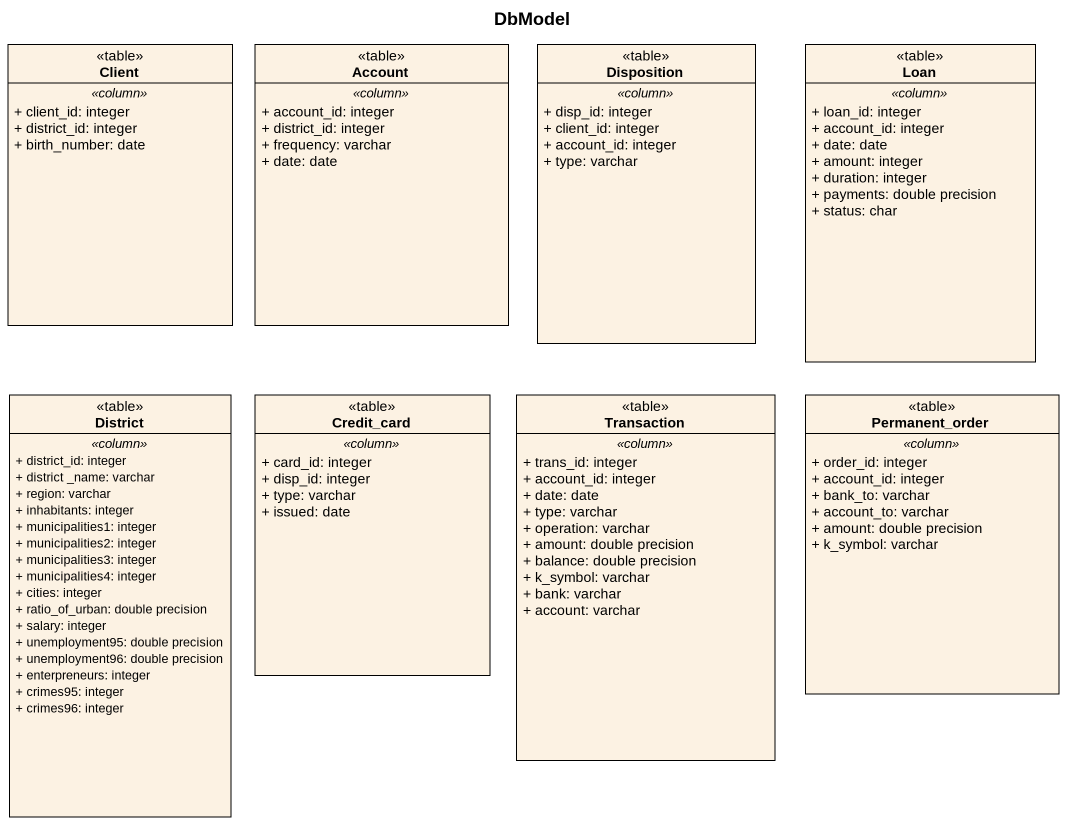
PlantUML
@startuml
title DbModel
hide circle
hide empty members
skinparam classAttributeIconSize 0
class Client <<table>> {
  .. <<column>> ..
  + client_id: integer
  + district_id: integer
  + birth_number: date
}
class Account <<table>> {
  .. <<column>> ..
  + account_id: integer
  + district_id: integer
  + frequency: varchar
  + date: date
}
class Disposition <<table>> {
  .. <<column>> ..
  + disp_id: integer
  + client_id: integer
  + account_id: integer
  + type: varchar
}
class Loan <<table>> {
  .. <<column>> ..
  + loan_id: integer
  + account_id: integer
  + date: date
  + amount: integer
  + duration: integer
  + payments: double precision
  + status: char
}
class District <<table>> {
  .. <<column>> ..
  + district_id: integer
  + district _name: varchar
  + region: varchar
  + inhabitants: integer
  + municipalities1: integer
  + municipalities2: integer
  + municipalities3: integer
  + municipalities4: integer
  + cities: integer
  + ratio_of_urban: double precision
  + salary: integer
  + unemployment95: double precision
  + unemployment96: double precision
  + enterpreneurs: integer
  + crimes95: integer
  + crimes96: integer
}
class Credit_card <<table>> {
  .. <<column>> ..
  + card_id: integer
  + disp_id: integer
  + type: varchar
  + issued: date
}
class Transaction <<table>> {
  .. <<column>> ..
  + trans_id: integer
  + account_id: integer
  + date: date
  + type: varchar
  + operation: varchar
  + amount: double precision
  + balance: double precision
  + k_symbol: varchar
  + bank: varchar
  + account: varchar
}
class Permanent_order <<table>> {
  .. <<column>> ..
  + order_id: integer
  + account_id: integer
  + bank_to: varchar
  + account_to: varchar
  + amount: double precision
  + k_symbol: varchar
}
@enduml
